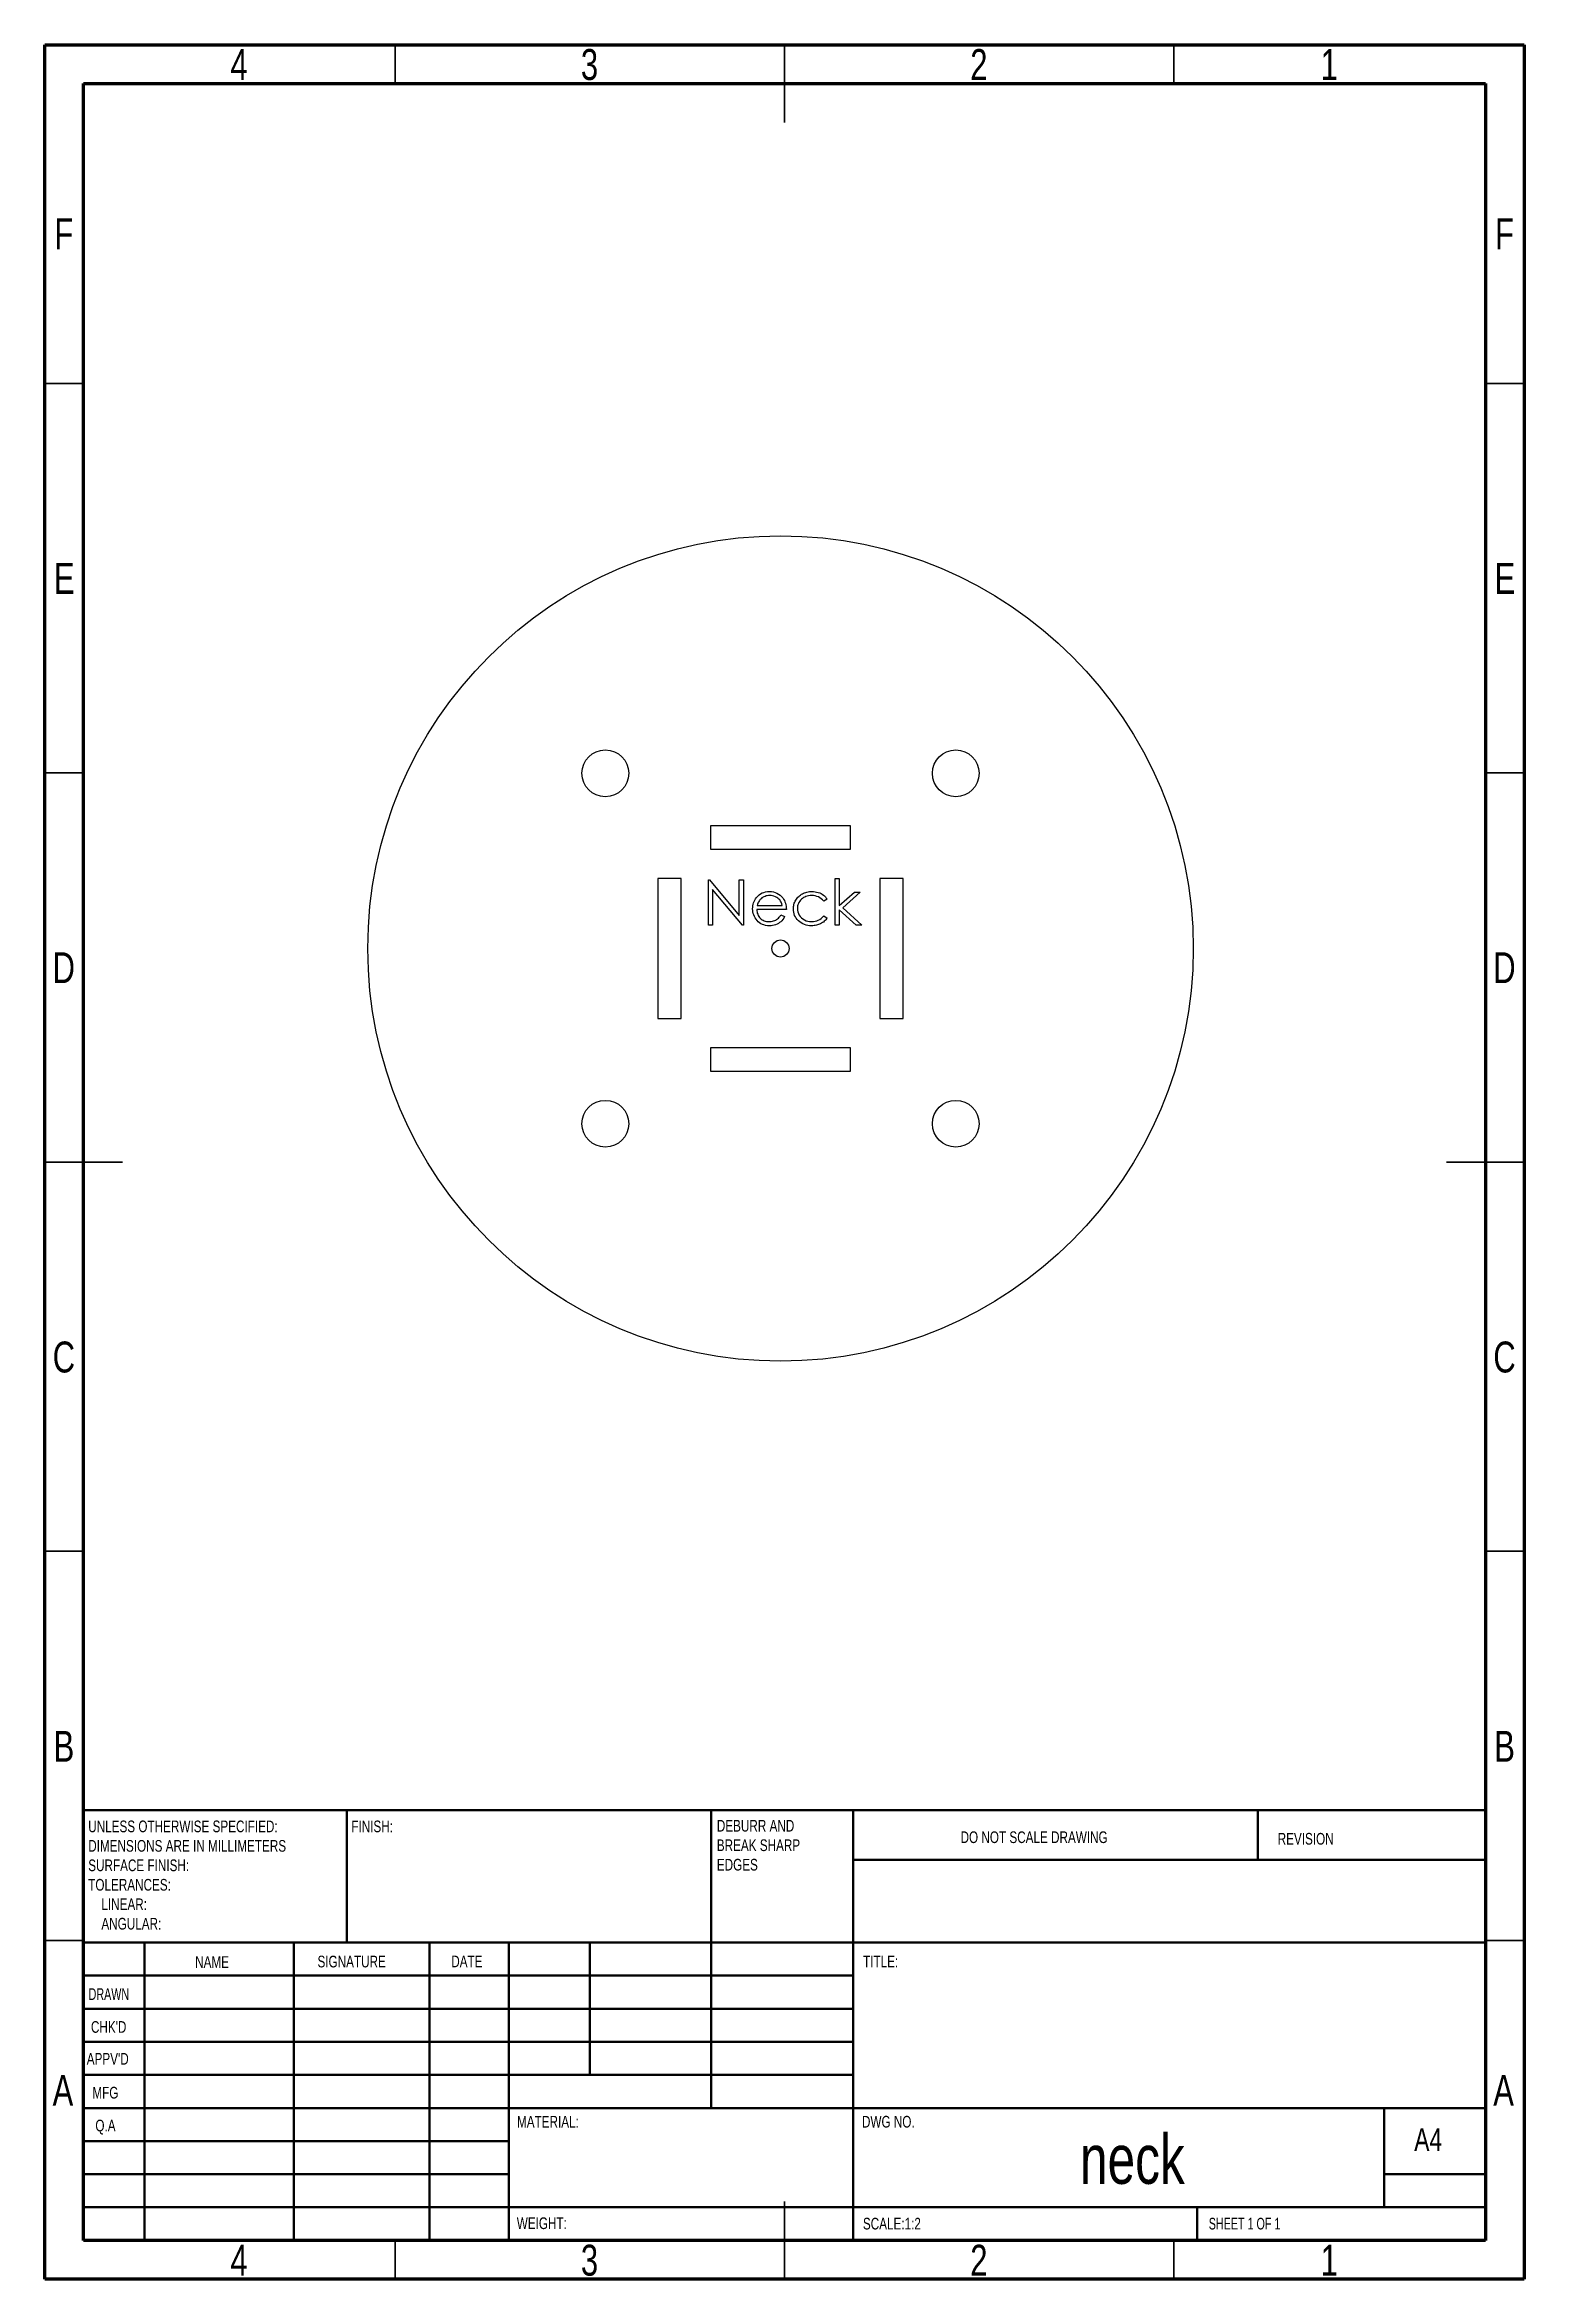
# Model space of a CAD drawing. Header units: millimetres. Extents: x 15 to 205, y 5 to 292.
import ezdxf

# ---------------------------------------------------------------- set-up
doc = ezdxf.new("R2010")
doc.units = ezdxf.units.MM
doc.styles.add('SLDTEXTSTYLE0', font='TXT', dxfattribs={"width": 0.75})
doc.styles.add('SLDTEXTSTYLE1', font='TXT', dxfattribs={"width": 0.686449})
doc.styles.add('SLDTEXTSTYLE2', font='TXT', dxfattribs={"width": 0.6875})

# ---------------------------------------------------------------- blocks, each defined once
blk = doc.blocks.new('SW_NOTE_0')
at = {"color": 0, "linetype": 'Continuous', "lineweight": 0, "char_height": 1.5, "attachment_point": 1, "style": 'SLDTEXTSTYLE0'}
for s, insert in [('UNLESS OTHERWISE SPECIFIED:', (0, 1.93)), ('DIMENSIONS ARE IN MILLIMETERS', (0, -0.57)), ('TOLERANCES:', (0, -5.57)), ('SURFACE FINISH:', (0, -3.07)), ('LINEAR:', (1.69, -8.07)), ('ANGULAR:', (1.69, -10.57))]:
    blk.add_mtext(s, dxfattribs=dict(at, insert=insert))
blk = doc.blocks.new('SW_NOTE_1')
at = {"color": 0, "linetype": 'Continuous', "lineweight": 0, "char_height": 1.5, "attachment_point": 1, "style": 'SLDTEXTSTYLE0'}
for s, insert in [('DEBURR AND', (0, 1.93)), ('BREAK SHARP', (0, -0.57)), ('EDGES', (0, -3.07))]:
    blk.add_mtext(s, dxfattribs=dict(at, insert=insert))

msp = doc.modelspace()

# ---------------------------------------------------------------- linework, layer by layer
at = {"color": 7, "linetype": 'Continuous', "lineweight": 70}
for p, q in [((15, 5), (15, 292)), ((15, 292), (205, 292)), ((205, 292), (205, 5)), ((20, 10), (20, 287)), ((20, 287), (200, 287)), ((200, 287), (200, 10)), ((200, 10), (20, 10)), ((205, 5), (15, 5))]:
    msp.add_line(p, q, dxfattribs=at)
at = {"color": 7, "linetype": 'Continuous', "lineweight": 35}
for p, q in [((60, 287), (60, 292)), ((110, 292), (110, 282)), ((110, 287), (110, 292)), ((160, 287), (160, 292)), ((20, 248.5), (15, 248.5)), ((200, 248.5), (205, 248.5)), ((20, 198.5), (15, 198.5)), ((200, 198.5), (205, 198.5)), ((15, 148.5), (25, 148.5)), ((20, 148.5), (15, 148.5)), ((205, 148.5), (195, 148.5)), ((200, 148.5), (205, 148.5)), ((20, 98.5), (15, 98.5)), ((200, 98.5), (205, 98.5)), ((20, 48.5), (15, 48.5)), ((200, 48.5), (205, 48.5)), ((110, 5), (110, 15)), ((60, 10), (60, 5)), ((110, 10), (110, 5)), ((160, 10), (160, 5))]:
    msp.add_line(p, q, dxfattribs=at)
at = {"color": 7, "linetype": 'Continuous', "lineweight": 25}
for p, q in [((118.49, 191.67), (100.49, 191.67)), ((100.49, 191.67), (100.49, 188.67)), ((118.49, 188.67), (118.49, 191.67)), ((100.49, 188.67), (118.49, 188.67)), ((96.74, 184.92), (93.74, 184.92)), ((93.74, 184.92), (93.74, 166.92)), ((96.74, 166.92), (96.74, 184.92)), ((125.24, 184.92), (122.24, 184.92)), ((122.24, 184.92), (122.24, 166.92)), ((125.24, 166.92), (125.24, 184.92)), ((93.74, 166.92), (96.74, 166.92)), ((122.24, 166.92), (125.24, 166.92)), ((118.49, 163.17), (100.49, 163.17)), ((100.49, 163.17), (100.49, 160.17)), ((118.49, 160.17), (118.49, 163.17)), ((100.49, 160.17), (118.49, 160.17))]:
    msp.add_line(p, q, dxfattribs=at)
at = {"color": 7, "linetype": 'Continuous', "lineweight": 50}
for p, q in [((20, 65.25), (200, 65.25)), ((20, 65.25), (20, 10)), ((53.8, 48.25), (53.8, 65.25)), ((100.6, 65.25), (100.6, 27)), ((118.8, 65.25), (118.8, 10)), ((170.8, 58.88), (170.8, 65.25)), ((200, 58.88), (118.8, 58.88)), ((200, 48.25), (20, 48.25)), ((27.8, 48.25), (27.8, 10)), ((46.99, 48.25), (46.99, 10)), ((64.4, 48.25), (64.4, 10)), ((74.6, 10), (74.6, 48.25)), ((85, 31.25), (85, 48.25)), ((118.8, 44), (20, 44)), ((118.8, 39.75), (20, 39.75)), ((118.8, 35.5), (20, 35.5)), ((118.8, 31.25), (20, 31.25)), ((74.6, 27), (20, 27)), ((74.6, 27), (200, 27)), ((187, 14.25), (187, 27)), ((74.6, 22.75), (20, 22.75)), ((74.6, 18.5), (20, 18.5)), ((200, 18.5), (187, 18.5)), ((20, 14.25), (200, 14.25)), ((163, 10), (163, 14.25))]:
    msp.add_line(p, q, dxfattribs=at)
at = {"color": 7, "linetype": 'Continuous', "flags": 128}
for points in [[(100.24, 178.92), (100.24, 184.74), (100.24, 184.74), (100.35, 184.74), (100.35, 184.74), (104.2, 180.16), (104.2, 180.16), (104.2, 184.74), (104.2, 184.74), (104.72, 184.74), (104.72, 184.74), (104.72, 178.92), (104.72, 178.92), (104.6, 178.92), (104.6, 178.92), (100.76, 183.49), (100.76, 183.49), (100.76, 178.92), (100.76, 178.92), (100.24, 178.92)], [(116.51, 184.89), (117.03, 184.89), (117.03, 184.89), (117.03, 181.44), (117.03, 181.44), (118.97, 183.17), (118.97, 183.17), (119.72, 183.17), (119.72, 183.17), (117.47, 181.16), (117.47, 181.16), (119.94, 178.92), (119.94, 178.92), (119.19, 178.92), (119.19, 178.92), (117.03, 180.88), (117.03, 180.88), (117.03, 178.92), (117.03, 178.92), (116.51, 178.92), (116.51, 178.92), (116.51, 184.89)], [(109.55, 180.26), (110.02, 180.02), (110.02, 180.02), (109.9, 179.82), (109.78, 179.65), (109.65, 179.49), (109.51, 179.36), (109.36, 179.24), (109.21, 179.14), (109.04, 179.05), (108.86, 178.97), (108.68, 178.92), (108.48, 178.88), (108.27, 178.85), (108.05, 178.84), (108.05, 178.84), (107.81, 178.85), (107.58, 178.88), (107.36, 178.94), (107.16, 179.01), (106.97, 179.11), (106.79, 179.22), (106.63, 179.36), (106.48, 179.51), (106.35, 179.68), (106.23, 179.86), (106.13, 180.04), (106.05, 180.23), (105.99, 180.42), (105.95, 180.62), (105.92, 180.82), (105.91, 181.03), (105.91, 181.03), (105.92, 181.23), (105.94, 181.42), (105.98, 181.61), (106.03, 181.79), (106.1, 181.96), (106.19, 182.13), (106.29, 182.29), (106.4, 182.45), (106.4, 182.45), (106.56, 182.64), (106.74, 182.8), (106.93, 182.94), (107.13, 183.05), (107.34, 183.13), (107.57, 183.2), (107.81, 183.23), (108.06, 183.25), (108.06, 183.25), (108.33, 183.23), (108.57, 183.19), (108.81, 183.13), (109.03, 183.04), (109.24, 182.92), (109.43, 182.77), (109.61, 182.6), (109.78, 182.41), (109.78, 182.41), (109.89, 182.26), (109.98, 182.09), (110.06, 181.92), (110.12, 181.74), (110.17, 181.55), (110.21, 181.36), (110.23, 181.15), (110.24, 180.93), (110.24, 180.93), (106.43, 180.93), (106.43, 180.93), (106.45, 180.76), (106.47, 180.6), (106.51, 180.45), (106.56, 180.31), (106.62, 180.17), (106.7, 180.04), (106.79, 179.92), (106.89, 179.8), (107.01, 179.7), (107.13, 179.61), (107.25, 179.54), (107.39, 179.47), (107.53, 179.43), (107.67, 179.39), (107.83, 179.37), (107.99, 179.37), (107.99, 179.37), (108.14, 179.37), (108.3, 179.39), (108.45, 179.42), (108.6, 179.46), (108.74, 179.52), (108.87, 179.58), (108.99, 179.65), (109.1, 179.73), (109.21, 179.82), (109.32, 179.94), (109.43, 180.09), (109.55, 180.26)], [(109.72, 181.45), (109.66, 181.66), (109.58, 181.85), (109.49, 182.01), (109.39, 182.15), (109.28, 182.27), (109.15, 182.38), (109, 182.48), (108.83, 182.56), (108.65, 182.63), (108.47, 182.68), (108.28, 182.71), (108.09, 182.72), (108.09, 182.72), (107.94, 182.72), (107.78, 182.7), (107.64, 182.67), (107.5, 182.62), (107.36, 182.57), (107.24, 182.5), (107.11, 182.42), (107, 182.32), (107, 182.32), (106.91, 182.25), (106.84, 182.16), (106.77, 182.07), (106.7, 181.96), (106.64, 181.85), (106.59, 181.73), (106.54, 181.6), (106.49, 181.45), (106.49, 181.45), (109.72, 181.45)], [(115.46, 182.25), (115.03, 181.98), (115.03, 181.98), (114.88, 182.15), (114.72, 182.3), (114.54, 182.43), (114.36, 182.54), (114.16, 182.62), (113.94, 182.68), (113.72, 182.71), (113.48, 182.72), (113.48, 182.72), (113.29, 182.72), (113.1, 182.69), (112.93, 182.65), (112.76, 182.6), (112.6, 182.53), (112.45, 182.45), (112.31, 182.35), (112.18, 182.24), (112.06, 182.11), (111.95, 181.98), (111.86, 181.84), (111.79, 181.7), (111.73, 181.55), (111.69, 181.39), (111.67, 181.23), (111.66, 181.06), (111.66, 181.06), (111.67, 180.83), (111.72, 180.62), (111.79, 180.41), (111.9, 180.2), (112.03, 180.02), (112.18, 179.85), (112.35, 179.71), (112.55, 179.59), (112.77, 179.49), (112.99, 179.42), (113.23, 179.38), (113.48, 179.37), (113.48, 179.37), (113.71, 179.38), (113.93, 179.41), (114.14, 179.47), (114.34, 179.55), (114.53, 179.66), (114.71, 179.78), (114.87, 179.94), (115.03, 180.11), (115.03, 180.11), (115.46, 179.82), (115.46, 179.82), (115.39, 179.71), (115.3, 179.6), (115.21, 179.5), (115.11, 179.41), (115, 179.32), (114.89, 179.24), (114.77, 179.17), (114.64, 179.1), (114.51, 179.04), (114.38, 178.99), (114.24, 178.94), (114.1, 178.91), (113.95, 178.88), (113.79, 178.86), (113.64, 178.85), (113.47, 178.84), (113.47, 178.84), (113.23, 178.85), (112.99, 178.88), (112.77, 178.93), (112.55, 179), (112.35, 179.09), (112.15, 179.2), (111.97, 179.33), (111.8, 179.47), (111.64, 179.64), (111.51, 179.81), (111.4, 179.99), (111.3, 180.17), (111.23, 180.37), (111.18, 180.57), (111.15, 180.79), (111.14, 181.01), (111.14, 181.01), (111.14, 181.16), (111.16, 181.31), (111.18, 181.45), (111.21, 181.6), (111.26, 181.74), (111.31, 181.87), (111.37, 182.01), (111.45, 182.14), (111.53, 182.27), (111.62, 182.39), (111.71, 182.5), (111.82, 182.6), (111.93, 182.7), (112.04, 182.79), (112.17, 182.88), (112.3, 182.95), (112.44, 183.02), (112.58, 183.08), (112.73, 183.13), (112.88, 183.17), (113.03, 183.2), (113.19, 183.23), (113.35, 183.24), (113.52, 183.25), (113.52, 183.25), (113.73, 183.24), (113.93, 183.21), (114.13, 183.17), (114.33, 183.12), (114.52, 183.05), (114.7, 182.97), (114.85, 182.88), (115, 182.78), (115.13, 182.67), (115.25, 182.54), (115.36, 182.4), (115.46, 182.25)]]:
    msp.add_lwpolyline(points, dxfattribs=at)
at = {"color": 7, "linetype": 'Continuous', "lineweight": 25}
for centre, radius in [((109.49, 175.92), 53), ((86.99, 198.42), 3), ((131.99, 198.42), 3), ((109.49, 175.92), 1.1), ((86.99, 153.42), 3), ((131.99, 153.42), 3)]:
    msp.add_circle(centre, radius, dxfattribs=at)

# ---------------------------------------------------------------- block references
at = {"color": 7, "linetype": 'Continuous', "lineweight": 0}
for name, p in [('SW_NOTE_0', (20.59, 61.99)), ('SW_NOTE_1', (101.31, 62.07))]:
    msp.add_blockref(name, p, dxfattribs=at)

# ---------------------------------------------------------------- texts
for s, insert, char_height, attachment_point, style in [('4', (39.96, 291.44), 3.97, 2, 'SLDTEXTSTYLE0'), ('3', (84.96, 291.44), 3.97, 2, 'SLDTEXTSTYLE0'), ('2', (134.96, 291.44), 3.97, 2, 'SLDTEXTSTYLE0'), ('1', (179.96, 291.44), 3.97, 2, 'SLDTEXTSTYLE0'), ('F', (17.46, 269.69), 3.97, 2, 'SLDTEXTSTYLE0'), ('F', (202.46, 269.69), 3.97, 2, 'SLDTEXTSTYLE0'), ('E', (17.51, 225.44), 3.97, 2, 'SLDTEXTSTYLE0'), ('E', (202.51, 225.44), 3.97, 2, 'SLDTEXTSTYLE0'), ('D', (17.45, 175.44), 3.97, 2, 'SLDTEXTSTYLE0'), ('D', (202.45, 175.44), 3.97, 2, 'SLDTEXTSTYLE0'), ('C', (17.46, 125.44), 3.97, 2, 'SLDTEXTSTYLE0'), ('C', (202.46, 125.44), 3.97, 2, 'SLDTEXTSTYLE0'), ('B', (17.47, 75.44), 3.97, 2, 'SLDTEXTSTYLE0'), ('B', (202.47, 75.44), 3.97, 2, 'SLDTEXTSTYLE0'), ('FINISH:', (54.37, 63.92), 1.5, 1, 'SLDTEXTSTYLE0'), ('DO NOT SCALE DRAWING', (132.61, 62.53), 1.5, 1, 'SLDTEXTSTYLE0'), ('REVISION', (173.33, 62.33), 1.5, 1, 'SLDTEXTSTYLE0'), ('NAME', (34.32, 46.5), 1.5, 1, 'SLDTEXTSTYLE0'), ('SIGNATURE', (50.03, 46.56), 1.5, 1, 'SLDTEXTSTYLE0'), ('DATE', (67.21, 46.58), 1.5, 1, 'SLDTEXTSTYLE0'), ('TITLE:', (120.09, 46.58), 1.5, 1, 'SLDTEXTSTYLE0'), ('DRAWN', (20.64, 42.38), 1.5, 1, 'SLDTEXTSTYLE1'), ("CHK'D", (20.94, 38.16), 1.5, 1, 'SLDTEXTSTYLE0'), ("APPV'D", (20.4, 34.07), 1.5, 1, 'SLDTEXTSTYLE0'), ('A', (17.34, 31.26), 3.97, 2, 'SLDTEXTSTYLE0'), ('MFG', (21.12, 29.72), 1.5, 1, 'SLDTEXTSTYLE0'), ('A', (202.34, 31.26), 3.97, 2, 'SLDTEXTSTYLE0'), ('MATERIAL:', (75.65, 25.99), 1.5, 1, 'SLDTEXTSTYLE0'), ('DWG NO.', (119.95, 25.99), 1.5, 1, 'SLDTEXTSTYLE0'), ('Q.A', (21.51, 25.5), 1.5, 1, 'SLDTEXTSTYLE0'), ('neck', (154.67, 23.61), 6.35, 2, 'SLDTEXTSTYLE0'), ('A4', (190.87, 24.41), 2.91, 1, 'SLDTEXTSTYLE0'), ('WEIGHT:', (75.62, 12.95), 1.499, 1, 'SLDTEXTSTYLE0'), ('SCALE:1:2', (120.07, 12.9), 1.5, 1, 'SLDTEXTSTYLE0'), ('SHEET 1 OF 1', (164.48, 12.9), 1.5, 1, 'SLDTEXTSTYLE2'), ('4', (39.96, 9.44), 3.97, 2, 'SLDTEXTSTYLE0'), ('3', (84.96, 9.44), 3.97, 2, 'SLDTEXTSTYLE0'), ('2', (134.96, 9.44), 3.97, 2, 'SLDTEXTSTYLE0'), ('1', (179.96, 9.44), 3.97, 2, 'SLDTEXTSTYLE0')]:
    msp.add_mtext(s, dxfattribs=dict(at, insert=insert, char_height=char_height, attachment_point=attachment_point, style=style))

doc.saveas('drawing.dxf')
